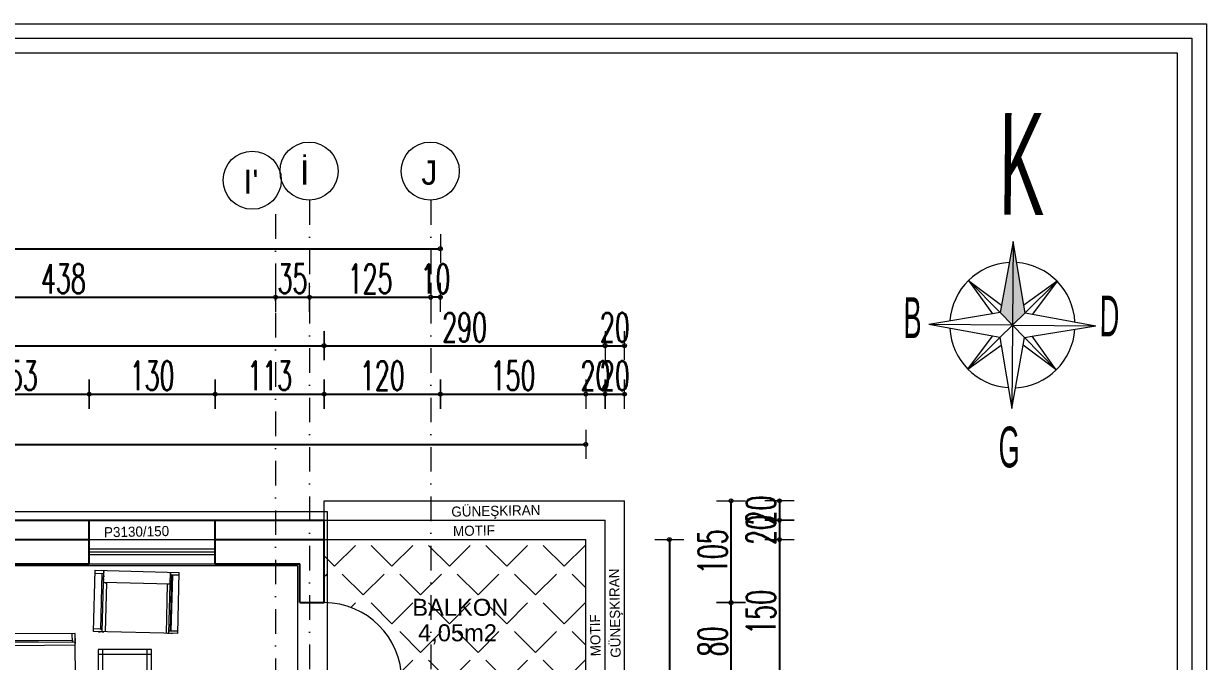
# Model space of a CAD drawing. Header units: millimetres. Extents: x -16104 to 67872, y -88009 to 12107.
# Drawn here: x 16215 to 17435, y -5610 to -4952 of the extents above; entities that cross this region are included whole.
import ezdxf

# ---------------------------------------------------------------- set-up
doc = ezdxf.new("R2010")
doc.units = ezdxf.units.MM
doc.linetypes.add('ACAD_ISO07W100', pattern=[3, 0, -3])
doc.linetypes.add('DASHDOTX2', pattern=[50.8, 25.4, -12.7, 0, -12.7])
doc.layers.get('0').update_dxf_attribs({"color": 241})
for name, color, linetype, lineweight in [('AKS', 1, 'ACAD_ISO07W100', 5), ('akslar', 144, 'Continuous', 20), ('bacas', 11, 'Continuous', 5), ('balkon', 6, 'Continuous', 5), ('c05', 32, 'Continuous', 13), ('duvar', 123, 'Continuous', 25), ('emsal&kolon', 1, 'Continuous', 5), ('kapı', 3, 'Continuous', 5), ('MEKAN ADI', 31, 'Continuous', 5), ('OLCU', 54, 'Continuous', 13), ('PAFTA ADI', 41, 'Continuous', 5), ('pencere', 5, 'Continuous', 5), ('POZ', 36, 'Continuous', 18), ('SıVA', 40, 'Continuous', 9), ('tefriş', 30, 'Continuous', 5), ('ÇİZGİ', 253, 'Continuous', 18), ('ÖLÇÜ', 252, 'Continuous', 20)]:
    doc.layers.add(name, color=color, linetype=linetype, lineweight=lineweight)
doc.styles.add('DIM', font='Txttw.shx', dxfattribs={"width": 0.6})
doc.styles.add('M2', font='stylu.ttf', dxfattribs={"height": 10})
doc.styles.add('MEKAN ADI', font='stylu.ttf', dxfattribs={"width": 0.5, "height": 25})
doc.dimstyles.new('50', dxfattribs={"dimscale": 0, "dimtxt": 30, "dimasz": 1, "dimexe": 0, "dimexo": 2, "dimgap": 4, "dimtad": 1, "dimdec": 0, "dimzin": 0, "dimdsep": 46, "dimtxsty": 'DIM', "dimblk1": 'DOT', "dimblk2": 'DOT', "dimsah": 1, "dimcen": 1.5, "dimdle": 3, "dimse1": 1, "dimse2": 1, "dimclrd": 256, "dimclre": 9, "dimclrt": 256, "dimadec": 0, "dimazin": 0, "dimtfac": 0.24, "dimtdec": 0, "dimtix": 1, "dimtmove": 2, "dimatfit": 3, "dimldrblk": 'DOT', "dimfxl": 0, "dimtolj": 1, "dimtzin": 15, "dimarcsym": 0})

# ---------------------------------------------------------------- blocks, each defined once
blk = doc.blocks.new('DOT')
for p, q in [((0, 15), (0, -15)), ((-2, 0), (0, 0)), ((2, 0), (0, 0))]:
    blk.add_line(p, q)
blk.add_circle((0, 0), 2)
blk = doc.blocks.new('*D6202')
at = {"layer": 'Defpoints', "color": 0, "transparency": 16777216}
for p in [(16412.2, -5334.6), (16282.2, -5384.6), (16412.2, -5384.6)]:
    blk.add_point(p, dxfattribs=at)
at = {"layer": 'OLCU', "lineweight": -2, "transparency": 16777216}
blk.add_line((16283.2, -5334.6), (16411.2, -5334.6), dxfattribs=at)
at = {"layer": 'OLCU', "lineweight": -2, "transparency": 16777216, "rotation": 180}
blk.add_blockref('DOT', (16282.2, -5334.6), dxfattribs=at)
at = {"layer": 'OLCU', "lineweight": -2, "transparency": 16777216}
blk.add_blockref('DOT', (16412.2, -5334.6), dxfattribs=at)
at = {"layer": 'OLCU', "transparency": 16777216, "insert": (16347.2, -5315.6), "char_height": 30, "attachment_point": 5, "style": 'DIM'}
blk.add_mtext('\\A1;130', dxfattribs=at)
blk = doc.blocks.new('*D6203')
at = {"layer": 'Defpoints', "color": 0, "transparency": 16777216}
for p in [(16524.7, -5334.6), (16412.2, -5384.6), (16524.7, -5384.6)]:
    blk.add_point(p, dxfattribs=at)
at = {"layer": 'OLCU', "lineweight": -2, "transparency": 16777216}
blk.add_line((16413.2, -5334.6), (16523.7, -5334.6), dxfattribs=at)
at = {"layer": 'OLCU', "lineweight": -2, "transparency": 16777216, "rotation": 180}
blk.add_blockref('DOT', (16412.2, -5334.6), dxfattribs=at)
at = {"layer": 'OLCU', "lineweight": -2, "transparency": 16777216}
blk.add_blockref('DOT', (16524.7, -5334.6), dxfattribs=at)
at = {"layer": 'OLCU', "transparency": 16777216, "insert": (16468.5, -5315.6), "char_height": 30, "attachment_point": 5, "style": 'DIM'}
blk.add_mtext('\\A1;113', dxfattribs=at)
blk = doc.blocks.new('*D6204')
at = {"layer": 'Defpoints', "color": 0, "transparency": 16777216}
for p in [(14714.7, -5284.6), (16524.7, -5284.6), (16524.7, -5319.6)]:
    blk.add_point(p, dxfattribs=at)
at = {"layer": 'OLCU', "lineweight": -2, "transparency": 16777216}
blk.add_line((14715.7, -5284.6), (16523.7, -5284.6), dxfattribs=at)
at = {"layer": 'OLCU', "lineweight": -2, "transparency": 16777216, "rotation": 180}
blk.add_blockref('DOT', (14714.7, -5284.6), dxfattribs=at)
at = {"layer": 'OLCU', "lineweight": -2, "transparency": 16777216}
blk.add_blockref('DOT', (16524.7, -5284.6), dxfattribs=at)
at = {"layer": 'OLCU', "transparency": 16777216, "insert": (15619.7, -5265.6), "char_height": 30, "attachment_point": 5, "style": 'DIM'}
blk.add_mtext('\\A1;1810', dxfattribs=at)
blk = doc.blocks.new('*D6211')
at = {"layer": 'Defpoints', "color": 0, "transparency": 16777216}
for p in [(16036.7, -5234.6), (16474.6, -5234.6), (16474.6, -5234.6)]:
    blk.add_point(p, dxfattribs=at)
at = {"layer": 'OLCU', "lineweight": -2, "transparency": 16777216}
blk.add_line((16037.7, -5234.6), (16473.6, -5234.6), dxfattribs=at)
at = {"layer": 'OLCU', "lineweight": -2, "transparency": 16777216, "rotation": 180}
blk.add_blockref('DOT', (16036.7, -5234.6), dxfattribs=at)
at = {"layer": 'OLCU', "lineweight": -2, "transparency": 16777216}
blk.add_blockref('DOT', (16474.6, -5234.6), dxfattribs=at)
at = {"layer": 'OLCU', "transparency": 16777216, "insert": (16255.6, -5215.6), "char_height": 30, "attachment_point": 5, "style": 'DIM'}
blk.add_mtext('\\A1;438', dxfattribs=at)
blk = doc.blocks.new('*D6212')
at = {"layer": 'Defpoints', "color": 0, "transparency": 16777216}
for p in [(16509.7, -5234.6), (16634.7, -5234.6), (16634.7, -5234.6)]:
    blk.add_point(p, dxfattribs=at)
at = {"layer": 'OLCU', "lineweight": -2, "transparency": 16777216}
blk.add_line((16510.7, -5234.6), (16633.7, -5234.6), dxfattribs=at)
at = {"layer": 'OLCU', "lineweight": -2, "transparency": 16777216, "rotation": 180}
blk.add_blockref('DOT', (16509.7, -5234.6), dxfattribs=at)
at = {"layer": 'OLCU', "lineweight": -2, "transparency": 16777216}
blk.add_blockref('DOT', (16634.7, -5234.6), dxfattribs=at)
at = {"layer": 'OLCU', "transparency": 16777216, "insert": (16572.2, -5215.6), "char_height": 30, "attachment_point": 5, "style": 'DIM'}
blk.add_mtext('\\A1;125', dxfattribs=at)
blk = doc.blocks.new('*D6213')
at = {"layer": 'Defpoints', "color": 0, "transparency": 16777216}
for p in [(16634.7, -5234.6), (16644.7, -5269.6), (16634.7, -6316.8)]:
    blk.add_point(p, dxfattribs=at)
at = {"layer": 'OLCU', "lineweight": -2, "transparency": 16777216}
for p, q in [((16633.7, -5234.6), (16632.7, -5234.6)), ((16644.7, -5234.6), (16634.7, -5234.6)), ((16645.7, -5234.6), (16646.7, -5234.6))]:
    blk.add_line(p, q, dxfattribs=at)
blk.add_blockref('DOT', (16634.7, -5234.6), dxfattribs=at)
at = {"layer": 'OLCU', "lineweight": -2, "transparency": 16777216, "rotation": 180}
blk.add_blockref('DOT', (16644.7, -5234.6), dxfattribs=at)
at = {"layer": 'OLCU', "transparency": 16777216, "insert": (16639.7, -5215.6), "char_height": 30, "attachment_point": 5, "style": 'DIM'}
blk.add_mtext('\\A1;10', dxfattribs=at)
blk = doc.blocks.new('*D6214')
at = {"layer": 'Defpoints', "color": 0, "transparency": 16777216}
for p in [(16644.7, -5184.6), (14594.7, -5219.6), (16644.7, -5219.6)]:
    blk.add_point(p, dxfattribs=at)
at = {"layer": 'OLCU', "lineweight": -2, "transparency": 16777216}
blk.add_line((14595.7, -5184.6), (16643.7, -5184.6), dxfattribs=at)
at = {"layer": 'OLCU', "lineweight": -2, "transparency": 16777216, "rotation": 180}
blk.add_blockref('DOT', (14594.7, -5184.6), dxfattribs=at)
at = {"layer": 'OLCU', "lineweight": -2, "transparency": 16777216}
blk.add_blockref('DOT', (16644.7, -5184.6), dxfattribs=at)
at = {"layer": 'OLCU', "transparency": 16777216, "insert": (15619.7, -5165.6), "char_height": 30, "attachment_point": 5, "style": 'DIM'}
blk.add_mtext('\\A1;2050', dxfattribs=at)
blk = doc.blocks.new('*D6240')
at = {"layer": 'Defpoints', "color": 0, "transparency": 16777216}
for p in [(16894.7, -5549.6), (16944.7, -5549.6), (16894.7, -5629.6)]:
    blk.add_point(p, dxfattribs=at)
at = {"layer": 'OLCU', "lineweight": -2, "transparency": 16777216}
blk.add_line((16944.7, -5628.6), (16944.7, -5550.6), dxfattribs=at)
for p, rotation in [((16944.7, -5549.6), 90), ((16944.7, -5629.6), 270)]:
    blk.add_blockref('DOT', p, dxfattribs=dict(at, rotation=rotation))
at = {"layer": 'OLCU', "transparency": 16777216, "insert": (16925.7, -5589.6), "char_height": 30, "attachment_point": 5, "rotation": 90, "style": 'DIM'}
blk.add_mtext('\\A1;80', dxfattribs=at)
blk = doc.blocks.new('*D6241')
at = {"layer": 'Defpoints', "color": 0, "transparency": 16777216}
for p in [(16894.7, -5444.6), (16944.7, -5444.6), (16894.7, -5549.6)]:
    blk.add_point(p, dxfattribs=at)
at = {"layer": 'OLCU', "lineweight": -2, "transparency": 16777216}
blk.add_line((16944.7, -5548.6), (16944.7, -5445.6), dxfattribs=at)
for p, rotation in [((16944.7, -5444.6), 90), ((16944.7, -5549.6), 270)]:
    blk.add_blockref('DOT', p, dxfattribs=dict(at, rotation=rotation))
at = {"layer": 'OLCU', "transparency": 16777216, "insert": (16925.7, -5497.1), "char_height": 30, "attachment_point": 5, "rotation": 90, "style": 'DIM'}
blk.add_mtext('\\A1;105', dxfattribs=at)
blk = doc.blocks.new('*D6242')
at = {"layer": 'Defpoints', "color": 0, "transparency": 16777216}
for p in [(16894.7, -5444.6), (16894.7, -5464.6), (16994.7, -5464.6)]:
    blk.add_point(p, dxfattribs=at)
at = {"layer": 'OLCU', "lineweight": -2, "transparency": 16777216}
for p, q in [((16994.7, -5443.6), (16994.7, -5442.6)), ((16994.7, -5444.6), (16994.7, -5464.6)), ((16994.7, -5465.6), (16994.7, -5466.6))]:
    blk.add_line(p, q, dxfattribs=at)
for p, rotation in [((16994.7, -5444.6), 270), ((16994.7, -5464.6), 90)]:
    blk.add_blockref('DOT', p, dxfattribs=dict(at, rotation=rotation))
at = {"layer": 'OLCU', "transparency": 16777216, "insert": (16975.7, -5454.6), "char_height": 30, "attachment_point": 5, "rotation": 90, "style": 'DIM'}
blk.add_mtext('\\A1;20', dxfattribs=at)
blk = doc.blocks.new('*D6243')
at = {"layer": 'Defpoints', "color": 0, "transparency": 16777216}
for p in [(16896.1, -5484.6), (16894.7, -5634.6), (16994.7, -5634.6)]:
    blk.add_point(p, dxfattribs=at)
at = {"layer": 'OLCU', "lineweight": -2, "transparency": 16777216}
blk.add_line((16994.7, -5485.6), (16994.7, -5633.6), dxfattribs=at)
for p, rotation in [((16994.7, -5484.6), 90), ((16994.7, -5634.6), 270)]:
    blk.add_blockref('DOT', p, dxfattribs=dict(at, rotation=rotation))
at = {"layer": 'OLCU', "transparency": 16777216, "insert": (16975.7, -5559.6), "char_height": 30, "attachment_point": 5, "rotation": 90, "style": 'DIM'}
blk.add_mtext('\\A1;150', dxfattribs=at)
blk = doc.blocks.new('*D6266')
at = {"layer": 'Defpoints', "color": 0, "transparency": 16777216}
for p in [(16524.7, -5284.6), (16814.7, -5284.6), (16814.7, -5284.6)]:
    blk.add_point(p, dxfattribs=at)
at = {"layer": 'OLCU', "lineweight": -2, "transparency": 16777216}
blk.add_line((16525.7, -5284.6), (16813.7, -5284.6), dxfattribs=at)
at = {"layer": 'OLCU', "lineweight": -2, "transparency": 16777216, "rotation": 180}
blk.add_blockref('DOT', (16524.7, -5284.6), dxfattribs=at)
at = {"layer": 'OLCU', "lineweight": -2, "transparency": 16777216}
blk.add_blockref('DOT', (16814.7, -5284.6), dxfattribs=at)
at = {"layer": 'OLCU', "transparency": 16777216, "insert": (16669.7, -5265.6), "char_height": 30, "attachment_point": 5, "style": 'DIM'}
blk.add_mtext('\\A1;290', dxfattribs=at)
blk = doc.blocks.new('*D6267')
at = {"layer": 'Defpoints', "color": 0, "transparency": 16777216}
for p in [(16814.7, -5284.6), (16834.7, -5284.6), (16834.7, -5284.6)]:
    blk.add_point(p, dxfattribs=at)
at = {"layer": 'OLCU', "lineweight": -2, "transparency": 16777216}
for p, q in [((16813.7, -5284.6), (16812.7, -5284.6)), ((16814.7, -5284.6), (16834.7, -5284.6)), ((16835.7, -5284.6), (16836.7, -5284.6))]:
    blk.add_line(p, q, dxfattribs=at)
blk.add_blockref('DOT', (16814.7, -5284.6), dxfattribs=at)
at = {"layer": 'OLCU', "lineweight": -2, "transparency": 16777216, "rotation": 180}
blk.add_blockref('DOT', (16834.7, -5284.6), dxfattribs=at)
at = {"layer": 'OLCU', "transparency": 16777216, "insert": (16824.7, -5265.6), "char_height": 30, "attachment_point": 5, "style": 'DIM'}
blk.add_mtext('\\A1;20', dxfattribs=at)
blk = doc.blocks.new('*D6268')
at = {"layer": 'Defpoints', "color": 0, "transparency": 16777216}
for p in [(16524.7, -5334.6), (16644.7, -5334.6), (16644.7, -5334.6)]:
    blk.add_point(p, dxfattribs=at)
at = {"layer": 'OLCU', "lineweight": -2, "transparency": 16777216}
blk.add_line((16525.7, -5334.6), (16643.7, -5334.6), dxfattribs=at)
at = {"layer": 'OLCU', "lineweight": -2, "transparency": 16777216, "rotation": 180}
blk.add_blockref('DOT', (16524.7, -5334.6), dxfattribs=at)
at = {"layer": 'OLCU', "lineweight": -2, "transparency": 16777216}
blk.add_blockref('DOT', (16644.7, -5334.6), dxfattribs=at)
at = {"layer": 'OLCU', "transparency": 16777216, "insert": (16584.7, -5315.6), "char_height": 30, "attachment_point": 5, "style": 'DIM'}
blk.add_mtext('\\A1;120', dxfattribs=at)
blk = doc.blocks.new('*D6270')
at = {"layer": 'Defpoints', "color": 0, "transparency": 16777216}
for p in [(16129.7, -5334.6), (16282.2, -5334.6), (16282.2, -5334.6)]:
    blk.add_point(p, dxfattribs=at)
at = {"layer": 'OLCU', "lineweight": -2, "transparency": 16777216}
blk.add_line((16130.7, -5334.6), (16281.2, -5334.6), dxfattribs=at)
at = {"layer": 'OLCU', "lineweight": -2, "transparency": 16777216, "rotation": 180}
blk.add_blockref('DOT', (16129.7, -5334.6), dxfattribs=at)
at = {"layer": 'OLCU', "lineweight": -2, "transparency": 16777216}
blk.add_blockref('DOT', (16282.2, -5334.6), dxfattribs=at)
at = {"layer": 'OLCU', "transparency": 16777216, "insert": (16206, -5315.6), "char_height": 30, "attachment_point": 5, "style": 'DIM'}
blk.add_mtext('\\A1;153', dxfattribs=at)
blk = doc.blocks.new('NEWBLOCK4')
at = {"layer": 'bacas'}
for p, q in [((-0.851, 0.589), (-0.851, 2.087)), ((-0.093, 2.087), (-0.851, 2.087)), ((-0.821, 2.087), (-0.821, 1.997)), ((-0.121, 1.997), (-0.121, 2.087)), ((-0.093, 2.087), (-0.093, 0.589)), ((-0.093, 1.997), (-0.851, 1.997)), ((-0.841, 1.997), (-0.838, 1.997)), ((-0.833, 1.997), (-0.831, 1.997)), ((-0.821, 2.017), (-0.121, 2.017)), ((-0.121, 2.012), (-0.821, 2.012)), ((-0.796, 1.997), (-0.793, 1.997)), ((-0.788, 1.997), (-0.786, 1.997)), ((-0.781, 1.997), (-0.778, 1.997)), ((-0.773, 1.997), (-0.771, 1.997)), ((-0.768, 1.997), (-0.763, 1.997)), ((-0.761, 1.997), (-0.758, 1.997)), ((-0.756, 1.997), (-0.753, 1.997)), ((-0.751, 1.997), (-0.748, 1.997)), ((-0.746, 1.997), (-0.743, 1.997)), ((-0.741, 1.997), (-0.738, 1.997)), ((-0.736, 1.997), (-0.733, 1.997)), ((-0.731, 1.997), (-0.728, 1.997)), ((-0.726, 1.997), (-0.726, 0.679)), ((-0.726, 1.997), (-0.726, 1.994)), ((-0.726, 1.982), (-0.726, 1.967)), ((-0.726, 1.967), (-0.093, 1.967)), ((-0.121, 2.027), (-0.121, 2.034)), ((-0.121, 2.017), (-0.121, 2.002)), ((-0.121, 2.014), (-0.121, 2.012)), ((-0.093, 2.034), (-0.093, 2.014)), ((-0.093, 2.002), (-0.093, 1.982)), ((-0.093, 1.994), (-0.093, 1.997)), ((-0.851, 1.337), (-0.093, 1.337)), ((-0.093, 1.343), (-0.726, 1.343)), ((-0.093, 1.332), (-0.726, 1.332)), ((-0.093, 0.679), (-0.851, 0.679)), ((-0.841, 0.679), (-0.838, 0.679)), ((-0.833, 0.679), (-0.831, 0.679)), ((-0.821, 0.589), (-0.821, 0.679)), ((-0.121, 0.664), (-0.821, 0.664)), ((-0.821, 0.659), (-0.121, 0.659)), ((-0.796, 0.679), (-0.793, 0.679)), ((-0.788, 0.679), (-0.786, 0.679)), ((-0.781, 0.679), (-0.778, 0.679)), ((-0.773, 0.679), (-0.771, 0.679)), ((-0.768, 0.679), (-0.763, 0.679)), ((-0.761, 0.679), (-0.758, 0.679)), ((-0.756, 0.679), (-0.753, 0.679)), ((-0.751, 0.679), (-0.748, 0.679)), ((-0.746, 0.679), (-0.743, 0.679)), ((-0.741, 0.679), (-0.738, 0.679)), ((-0.736, 0.679), (-0.733, 0.679)), ((-0.731, 0.679), (-0.728, 0.679)), ((-0.726, 0.694), (-0.726, 0.709)), ((-0.726, 0.709), (-0.093, 0.709)), ((-0.726, 0.679), (-0.726, 0.682)), ((-0.121, 0.679), (-0.121, 0.589)), ((-0.121, 0.659), (-0.121, 0.674)), ((-0.121, 0.662), (-0.121, 0.664)), ((-0.121, 0.649), (-0.121, 0.642)), ((-0.093, 0.674), (-0.093, 0.694)), ((-0.093, 0.682), (-0.093, 0.679)), ((-0.093, 0.642), (-0.093, 0.662)), ((-0.093, 0.589), (-0.851, 0.589))]:
    blk.add_line(p, q, dxfattribs=at)
blk = doc.blocks.new('NEWBLOCK5')
at = {"layer": 'bacas'}
for p, q in [((1.47, -0.196), (0.373, -0.196)), ((0.373, -0.196), (0.373, -0.749)), ((0.423, -0.196), (0.423, -0.749)), ((1.42, -0.196), (1.42, -0.749)), ((1.47, -0.749), (1.47, -0.196)), ((0.373, -0.246), (1.47, -0.246)), ((1.47, -0.701), (0.373, -0.701)), ((0.373, -0.749), (1.47, -0.749))]:
    blk.add_line(p, q, dxfattribs=at)
blk = doc.blocks.new('tekli.')
at = {"layer": 'bacas'}
for p, q in [((43.4, 0), (-43.4, 0)), ((-43.4, 0), (-43.4, -63.2)), ((-38.2, 0), (-36.2, 0)), ((-34.9, 0), (-32.9, 0)), ((-34.2, 0), (-34.4, 0)), ((-34.4, 0), (-34.4, -63.2)), ((-31.4, -50.7), (-31.4, 0)), ((31.4, -50.7), (31.4, 0)), ((34.9, 0), (32.9, 0)), ((34.2, 0), (34.4, 0)), ((34.4, 0), (34.4, -63.2)), ((38.2, 0), (36.2, 0)), ((43.4, 0), (43.4, -63.2)), ((-34.4, -2.8), (-43.4, -2.8)), ((-37.4, -2.8), (-38.2, -2.8)), ((-36.4, -60.2), (-36.4, -2.8)), ((-36.4, -2.8), (-34.9, -2.8)), ((-36.2, -2.8), (-35.9, -2.8)), ((-35.9, -2.8), (-35.9, -60.2)), ((34.4, -2.8), (43.4, -2.8)), ((36.4, -2.8), (34.9, -2.8)), ((35.9, -2.8), (35.9, -60.2)), ((36.2, -2.8), (35.9, -2.8)), ((36.4, -60.2), (36.4, -2.8)), ((37.4, -2.8), (38.2, -2.8)), ((-43.4, -60.2), (-34.4, -60.2)), ((34.4, -50.7), (-34.4, -50.7)), ((-34.4, -50.7), (-34.2, -50.7)), ((-34.4, -51.2), (-34.4, -50.9)), ((-34.4, -51.7), (-34.4, -51.4)), ((-34.4, -52.2), (-34.4, -51.9)), ((-34.4, -52.7), (-34.4, -52.4)), ((-34.4, -53.2), (-34.4, -52.9)), ((-34.4, -53.7), (-34.4, -53.4)), ((-34.4, -54.2), (-34.4, -53.9)), ((-34.4, -54.9), (-34.4, -54.4)), ((-34.4, -55.4), (-34.4, -55.2)), ((-34.4, -56.2), (-34.4, -55.9)), ((-34.4, -56.9), (-34.4, -56.7)), ((-34.4, -57.7), (-34.4, -57.4)), ((-32.9, -50.7), (-31.4, -50.7)), ((32.9, -50.7), (31.4, -50.7)), ((34.4, -50.7), (34.2, -50.7)), ((34.4, -51.2), (34.4, -50.9)), ((34.4, -51.7), (34.4, -51.4)), ((34.4, -52.2), (34.4, -51.9)), ((34.4, -52.7), (34.4, -52.4)), ((34.4, -53.2), (34.4, -52.9)), ((34.4, -53.7), (34.4, -53.4)), ((34.4, -54.2), (34.4, -53.9)), ((34.4, -54.9), (34.4, -54.4)), ((34.4, -55.4), (34.4, -55.2)), ((34.4, -56.2), (34.4, -55.9)), ((34.4, -56.9), (34.4, -56.7)), ((34.4, -57.7), (34.4, -57.4)), ((43.4, -60.2), (34.4, -60.2)), ((-43.4, -63.2), (43.4, -63.2)), ((-34.4, -61.4), (-34.4, -61.2)), ((-34.4, -62.2), (-34.4, -61.9)), ((34.4, -61.4), (34.4, -61.2)), ((34.4, -62.2), (34.4, -61.9))]:
    blk.add_line(p, q, dxfattribs=at)
blk = doc.blocks.new('*D6302')
at = {"layer": 'Defpoints', "color": 0, "transparency": 16777216}
for p in [(14444.7, -5386.4), (16794.7, -5386.4), (16794.7, -5386.4)]:
    blk.add_point(p, dxfattribs=at)
at = {"layer": 'OLCU', "lineweight": -2, "transparency": 16777216}
blk.add_line((14445.7, -5386.4), (16793.7, -5386.4), dxfattribs=at)
at = {"layer": 'OLCU', "lineweight": -2, "transparency": 16777216, "rotation": 180}
blk.add_blockref('DOT', (14444.7, -5386.4), dxfattribs=at)
at = {"layer": 'OLCU', "lineweight": -2, "transparency": 16777216}
blk.add_blockref('DOT', (16794.7, -5386.4), dxfattribs=at)
at = {"layer": 'OLCU', "transparency": 16777216, "insert": (15619.7, -5367.4), "char_height": 30, "attachment_point": 5, "style": 'DIM'}
blk.add_mtext('\\A1;2350', dxfattribs=at)
blk = doc.blocks.new('*D6305')
at = {"layer": 'Defpoints', "color": 0, "transparency": 16777216}
for p in [(16881.1, -5484.6), (16881.1, -7594.1), (16881.1, -7594.1)]:
    blk.add_point(p, dxfattribs=at)
at = {"layer": 'OLCU', "lineweight": -2, "transparency": 16777216}
blk.add_line((16881.1, -5485.6), (16881.1, -7593.1), dxfattribs=at)
for p, rotation in [((16881.1, -5484.6), 90), ((16881.1, -7594.1), 270)]:
    blk.add_blockref('DOT', p, dxfattribs=dict(at, rotation=rotation))
at = {"layer": 'OLCU', "transparency": 16777216, "insert": (16862.1, -6539.3), "char_height": 30, "attachment_point": 5, "rotation": 90, "style": 'DIM'}
blk.add_mtext('\\A1;2110', dxfattribs=at)
blk = doc.blocks.new('*D6309')
at = {"layer": 'Defpoints', "color": 0, "transparency": 16777216}
for p in [(16644.7, -5334.6), (16794.7, -5334.6), (16794.7, -5334.6)]:
    blk.add_point(p, dxfattribs=at)
at = {"layer": 'OLCU', "lineweight": -2, "transparency": 16777216}
blk.add_line((16645.7, -5334.6), (16793.7, -5334.6), dxfattribs=at)
at = {"layer": 'OLCU', "lineweight": -2, "transparency": 16777216, "rotation": 180}
blk.add_blockref('DOT', (16644.7, -5334.6), dxfattribs=at)
at = {"layer": 'OLCU', "lineweight": -2, "transparency": 16777216}
blk.add_blockref('DOT', (16794.7, -5334.6), dxfattribs=at)
at = {"layer": 'OLCU', "transparency": 16777216, "insert": (16719.7, -5315.6), "char_height": 30, "attachment_point": 5, "style": 'DIM'}
blk.add_mtext('\\A1;150', dxfattribs=at)
blk = doc.blocks.new('*D6310')
at = {"layer": 'Defpoints', "color": 0, "transparency": 16777216}
for p in [(16794.7, -5334.6), (16814.7, -5334.6), (16814.7, -5334.6)]:
    blk.add_point(p, dxfattribs=at)
at = {"layer": 'OLCU', "lineweight": -2, "transparency": 16777216}
for p, q in [((16793.7, -5334.6), (16792.7, -5334.6)), ((16794.7, -5334.6), (16814.7, -5334.6)), ((16815.7, -5334.6), (16816.7, -5334.6))]:
    blk.add_line(p, q, dxfattribs=at)
blk.add_blockref('DOT', (16794.7, -5334.6), dxfattribs=at)
at = {"layer": 'OLCU', "lineweight": -2, "transparency": 16777216, "rotation": 180}
blk.add_blockref('DOT', (16814.7, -5334.6), dxfattribs=at)
at = {"layer": 'OLCU', "transparency": 16777216, "insert": (16804.7, -5315.6), "char_height": 30, "attachment_point": 5, "style": 'DIM'}
blk.add_mtext('\\A1;20', dxfattribs=at)
blk = doc.blocks.new('*D6311')
at = {"layer": 'Defpoints', "color": 0, "transparency": 16777216}
for p in [(16814.7, -5334.6), (16834.7, -5334.6), (16834.7, -5334.6)]:
    blk.add_point(p, dxfattribs=at)
at = {"layer": 'OLCU', "lineweight": -2, "transparency": 16777216}
for p, q in [((16813.7, -5334.6), (16812.7, -5334.6)), ((16814.7, -5334.6), (16834.7, -5334.6)), ((16835.7, -5334.6), (16836.7, -5334.6))]:
    blk.add_line(p, q, dxfattribs=at)
blk.add_blockref('DOT', (16814.7, -5334.6), dxfattribs=at)
at = {"layer": 'OLCU', "lineweight": -2, "transparency": 16777216, "rotation": 180}
blk.add_blockref('DOT', (16834.7, -5334.6), dxfattribs=at)
at = {"layer": 'OLCU', "transparency": 16777216, "insert": (16824.7, -5315.6), "char_height": 30, "attachment_point": 5, "style": 'DIM'}
blk.add_mtext('\\A1;20', dxfattribs=at)
blk = doc.blocks.new('*D6316')
at = {"layer": 'Defpoints', "color": 0, "transparency": 16777216}
for p in [(16894.7, -5464.6), (16894.7, -5484.6), (16994.7, -5484.6)]:
    blk.add_point(p, dxfattribs=at)
at = {"layer": 'OLCU', "lineweight": -2, "transparency": 16777216}
for p, q in [((16994.7, -5463.6), (16994.7, -5462.6)), ((16994.7, -5464.6), (16994.7, -5484.6)), ((16994.7, -5485.6), (16994.7, -5486.6))]:
    blk.add_line(p, q, dxfattribs=at)
for p, rotation in [((16994.7, -5464.6), 270), ((16994.7, -5484.6), 90)]:
    blk.add_blockref('DOT', p, dxfattribs=dict(at, rotation=rotation))
at = {"layer": 'OLCU', "transparency": 16777216, "insert": (16975.7, -5474.6), "char_height": 30, "attachment_point": 5, "rotation": 90, "style": 'DIM'}
blk.add_mtext('\\A1;20', dxfattribs=at)
blk = doc.blocks.new('*D6335')
at = {"layer": 'Defpoints', "color": 0, "transparency": 16777216}
for p in [(16474.6, -5234.6), (16509.7, -5234.6), (16509.7, -5234.6)]:
    blk.add_point(p, dxfattribs=at)
at = {"layer": 'OLCU', "lineweight": -2, "transparency": 16777216}
for p, q in [((16473.6, -5234.6), (16472.6, -5234.6)), ((16474.6, -5234.6), (16509.7, -5234.6)), ((16510.7, -5234.6), (16511.7, -5234.6))]:
    blk.add_line(p, q, dxfattribs=at)
blk.add_blockref('DOT', (16474.6, -5234.6), dxfattribs=at)
at = {"layer": 'OLCU', "lineweight": -2, "transparency": 16777216, "rotation": 180}
blk.add_blockref('DOT', (16509.7, -5234.6), dxfattribs=at)
at = {"layer": 'OLCU', "transparency": 16777216, "insert": (16492.1, -5215.6), "char_height": 30, "attachment_point": 5, "style": 'DIM'}
blk.add_mtext('\\A1;35', dxfattribs=at)

msp = doc.modelspace()

# ---------------------------------------------------------------- hatches: boundary and pattern name
at = {"layer": 'ÇİZGİ'}
h = msp.add_hatch(color=256, dxfattribs=at)
h.paths.add_polyline_path([(17235.1, -5263.4), (17248.2, -5250.6), (17246.9, -5242.8), (17235.9, -5177.3)])
h.paths.add_polyline_path([(17235.9, -5177.3), (17223.8, -5242.7), (17222.4, -5250.4), (17235.1, -5263.4)])
at = {"layer": 'ÖLÇÜ'}
h = msp.add_hatch(dxfattribs=at)
h.set_pattern_fill('ANGLE,_O', color=256, scale=6, angle=45)
h.set_pattern_definition([(45, (-0.838, 0), (-29.63485, 29.63485), [30.48, -11.43]), (135, (-0.838, 0), (-29.63485, -29.63485), [30.48, -11.43])])
h.paths.add_polyline_path([(16794.7, -5484.6), (16634.7, -5484.6), (16634.7, -5634.6), (16644.7, -5634.6), (16794.7, -5634.6)])
h.paths.add_polyline_path([(16634.7, -5484.6), (16524.7, -5484.6), (16524.7, -5549.6, -0.414214), (16604.7, -5629.6), (16524.7, -5629.6), (16524.7, -5634.6), (16634.7, -5634.6)])
h.paths.add_polyline_path([(16617.3, -5567.3), (16706, -5567.3), (16706, -5597.1), (16617.3, -5597.1)], flags=9)
h.paths.add_polyline_path([(16615.2, -5540.9), (16719.3, -5540.9), (16719.3, -5567.7), (16615.2, -5567.7)], flags=9)

# ---------------------------------------------------------------- linework, layer by layer
at = {"layer": 'AKS', "linetype": 'ByBlock'}
for centre in [(16509.2, -5104.6), (16634.2, -5104.6), (16450.5, -5113.9)]:
    msp.add_circle(centre, 30, dxfattribs=at)
at = {"layer": 'akslar', "linetype": 'DASHDOTX2'}
for p, q in [((16509.7, -5134.6), (16509.7, -7944.1)), ((16634.7, -5134.6), (16634.7, -7944.1)), ((16474.7, -5149), (16474.7, -7958.5))]:
    msp.add_line(p, q, dxfattribs=at)
at = {"layer": 'balkon'}
for p, q in [((16524.7, -5444.6), (16834.7, -5444.6)), ((16524.7, -5464.6), (16524.7, -5444.6)), ((16834.7, -5634.6), (16834.7, -5444.6)), ((16524.7, -5464.6), (16814.7, -5464.6)), ((16814.7, -5634.6), (16814.7, -5464.6)), ((16524.7, -5484.6), (16794.7, -5484.6)), ((16794.7, -5634.6), (16794.7, -5484.6))]:
    msp.add_line(p, q, dxfattribs=at)
at = {"layer": 'c05'}
for points in [[(17435.3, -8120), (17435.3, -8330.3), (13905, -8330.3), (13905, -4952.5), (17435.3, -4952.5), (17435.3, -6808.6)], [(17420.3, -8120), (17420.3, -8315.3), (13920, -8315.3), (13920, -4967.5), (17420.3, -4967.5), (17420.3, -6808.6)], [(17405.3, -8120), (17405.3, -8300.3), (13935, -8300.3), (13935, -4982.5), (17405.3, -4982.5), (17405.3, -6808.6)]]:
    msp.add_lwpolyline(points, dxfattribs=at)
at = {"layer": 'duvar'}
for p, q in [((14827.2, -5464.6), (16412.2, -5464.6)), ((16129.7, -5464.6), (16282.2, -5464.6)), ((16282.2, -5509.6), (16282.2, -5464.6)), ((16412.2, -5464.6), (16524.7, -5464.6)), ((16412.2, -5509.6), (16412.2, -5464.6)), ((16524.7, -5484.6), (16524.7, -5464.6)), ((16129.7, -5484.6), (16282.2, -5484.6)), ((16412.2, -5484.6), (16524.7, -5484.6)), ((16524.7, -5549.6), (16524.7, -5484.6)), ((16194.7, -5509.6), (16282.2, -5509.6)), ((16412.2, -5509.6), (16499.7, -5509.6)), ((16499.7, -5549.6), (16499.7, -5509.6)), ((16499.7, -5549.6), (16499.7, -5510.6)), ((16499.7, -5549.6), (16524.7, -5549.6))]:
    msp.add_line(p, q, dxfattribs=at)
at = {"layer": 'kapı'}
msp.add_arc((16524.7, -5629.6), 80, 0, 90, dxfattribs=at)
at = {"layer": 'pencere'}
for p, q in [((16282.2, -5484.6), (16412.2, -5484.6)), ((16282.2, -5484.6), (16412.2, -5484.6)), ((16282.2, -5494.1), (16412.2, -5494.1)), ((16282.2, -5497.1), (16412.2, -5497.1)), ((16282.2, -5500.1), (16412.2, -5500.1)), ((16282.2, -5509.6), (16412.2, -5509.6))]:
    msp.add_line(p, q, dxfattribs=at)
at = {"layer": 'SıVA'}
for points in [[(16184.7, -6842.6), (16184.7, -7357.1), (16049.7, -7357.1), (16049.7, -7617.1), (15267.7, -7617.1), (15267.7, -7447.1), (15047.7, -7447.1), (15047.7, -6592.6), (14585.7, -6592.6), (14585.7, -6077.9), (14415.7, -6077.9), (14415.7, -5625.6), (14705.7, -5625.6), (14705.7, -5455.6), (16527.7, -5455.6), (16527.7, -5625.6), (16817.7, -5625.6), (16817.7, -6077.9), (16647.7, -6077.9), (16647.7, -6572.6), (16487.7, -6572.6), (16487.7, -6842.6)], [(16196.7, -5511.6), (16196.7, -5907.9), (16289.7, -5907.9), (16497.7, -5907.9), (16497.7, -5629.6), (16497.7, -5549.6), (16497.7, -5511.6)]]:
    msp.add_lwpolyline(points, close=True, dxfattribs=at)
at = {"layer": 'ÇİZGİ'}
for p, q in [((17235.9, -5177.3), (17223.8, -5242.7)), ((17235.9, -5177.3), (17235.1, -5263.4)), ((17246.9, -5242.8), (17235.9, -5177.3)), ((17189.9, -5217.3), (17222.3, -5250.3)), ((17189.9, -5217.3), (17223.8, -5242.7)), ((17189.9, -5217.3), (17214.6, -5251.7)), ((17281.2, -5218.1), (17246.9, -5242.8)), ((17281.2, -5218.1), (17248.2, -5250.6)), ((17281.2, -5218.1), (17255.9, -5252)), ((17223.8, -5242.7), (17222.4, -5250.4)), ((17248.2, -5250.6), (17246.9, -5242.8)), ((17214.7, -5251.7), (17149, -5262.7)), ((17222.4, -5250.4), (17214.6, -5251.7)), ((17235.1, -5263.4), (17222.4, -5250.4)), ((17248.2, -5250.6), (17235.1, -5263.4)), ((17248.2, -5250.6), (17255.9, -5252)), ((17255.9, -5252), (17321.2, -5264.1)), ((17235.1, -5263.4), (17149, -5262.7)), ((17214.4, -5274.8), (17149, -5262.7)), ((17235.1, -5263.4), (17222.1, -5276.2)), ((17235.1, -5263.4), (17234.4, -5349.5)), ((17235.1, -5263.4), (17321.2, -5264.1)), ((17247.7, -5276.2), (17235.1, -5263.4)), ((17255.5, -5274.9), (17321.2, -5264.1)), ((17189.1, -5308.7), (17214.4, -5274.8)), ((17189.1, -5308.7), (17222.1, -5276.2)), ((17189.1, -5308.7), (17223.4, -5283.9)), ((17222.1, -5276.2), (17214.4, -5274.8)), ((17222.1, -5276.2), (17223.4, -5283.9)), ((17223.4, -5283.9), (17234.4, -5349.5)), ((17234.4, -5349.5), (17246.3, -5283.9)), ((17246.3, -5283.9), (17247.7, -5276.2)), ((17280.4, -5309.4), (17246.3, -5283.9)), ((17247.7, -5276.2), (17255.5, -5274.9)), ((17280.4, -5309.4), (17247.7, -5276.2)), ((17280.4, -5309.4), (17255.5, -5274.9))]:
    msp.add_line(p, q, dxfattribs=at)
for start, end in [(92.9042, 176.1457), (2.915, 86.135), (182.915, 266.135), (272.842, 356.2079)]:
    msp.add_arc((17235.1, -5263.4), 64.6, start, end, dxfattribs=at)

# ---------------------------------------------------------------- block references
at = {"layer": 'tefriş', "xscale": -1, "rotation": 178.580369273285}
msp.add_blockref('tekli.', (16330.2, -5580.5), dxfattribs=at)
at = {"layer": 'tefriş', "yscale": 100, "zscale": 100}
for name, p, xscale, rotation in [('NEWBLOCK4', (16276.5, -5522.3), -99.99999999999491, 180.4047079229011), ('NEWBLOCK5', (16271.8, -5744.8), 100, 90)]:
    msp.add_blockref(name, p, dxfattribs=dict(at, xscale=xscale, rotation=rotation))

# ---------------------------------------------------------------- texts
at = {"layer": 'AKS', "char_height": 25, "width": 35.659, "attachment_point": 1}
for s, insert in [('{\\fComic Sans MS|b0|i0|c162|p66;İ}', (16500, -5093.6)), ('J', (16625, -5093.6)), ("\\pt0;I'", (16441.3, -5102.9))]:
    msp.add_mtext(s, dxfattribs=dict(at, insert=insert))
at = {"layer": 'emsal&kolon', "char_height": 17.5, "width": 1076.841}
for s, insert, attachment_point in [('{\\fArial|b0|i0|c162|p34;BALKON}', (16714.9, -5563.4), 9), ('{\\fArial|b0|i0|c162|p34;4,05m2}', (16621.6, -5592.7), 7)]:
    msp.add_mtext(s, dxfattribs=dict(at, insert=insert, attachment_point=attachment_point))
at = {"layer": 'MEKAN ADI', "style": 'MEKAN ADI', "width": 0.5}
for s, p in [('B', (17122.5, -5276.6)), ('D', (17325, -5274.9)), ('D', (17325, -5274.9)), ('G', (17220.7, -5410))]:
    msp.add_text(s, height=42, rotation=359.525, dxfattribs=at).set_placement(p)
at = {"layer": 'PAFTA ADI', "style": 'MEKAN ADI', "width": 0.5}
msp.add_text('K', height=105, rotation=359.525, dxfattribs=at).set_placement((17221, -5149.4))
at = {"layer": 'POZ', "style": 'M2', "flags": 4}
for tag, p, rotation in [('GÜNEŞKIRAN', (16656.1, -5461), 1.1392), ('P3130/150', (16297.6, -5482.2), 1.1392), ('MOTIF', (16657.8, -5481), 1.1392), ('GÜNEŞKIRAN', (16830.9, -5606.3), 91.1392), ('MOTIF', (16810.2, -5604.8), 91.1392)]:
    msp.add_attdef(tag, p, 'K1 80/210', height=10.4, rotation=rotation, dxfattribs=at)

# ---------------------------------------------------------------- dimensions: what is measured, and where the dimension line sits
at = {"layer": 'OLCU'}
for base, p1, p2, picture, middle in [((16644.7, -5184.6), (14594.7, -5219.6), (16644.7, -5219.6), '*D6214', (15619.7, -5165.6)), ((16474.6, -5234.6), (16036.7, -5234.6), (16474.6, -5234.6), '*D6211', (16255.6, -5215.6)), ((16509.7, -5234.6), (16474.6, -5234.6), (16509.7, -5234.6), '*D6335', (16492.1, -5215.6)), ((16634.7, -5234.6), (16509.7, -5234.6), (16634.7, -5234.6), '*D6212', (16572.2, -5215.6)), ((16634.7, -5234.6), (16644.7, -5269.6), (16634.7, -6316.8), '*D6213', (16639.7, -5215.6)), ((16524.7, -5284.6), (14714.7, -5284.6), (16524.7, -5319.6), '*D6204', (15619.7, -5265.6)), ((16814.7, -5284.6), (16524.7, -5284.6), (16814.7, -5284.6), '*D6266', (16669.7, -5265.6)), ((16834.7, -5284.6), (16814.7, -5284.6), (16834.7, -5284.6), '*D6267', (16824.7, -5265.6)), ((16282.2064382, -5334.5601116), (16129.7064382, -5334.5601116), (16282.2064382, -5334.5601116), '*D6270', (16205.9564382, -5315.5601116)), ((16412.2, -5334.6), (16282.2, -5384.6), (16412.2, -5384.6), '*D6202', (16347.2, -5315.6)), ((16524.7064382, -5334.5601116), (16412.2064382, -5384.5601116), (16524.7064382, -5384.5601116), '*D6203', (16468.4564382, -5315.5601116)), ((16644.7, -5334.6), (16524.7, -5334.6), (16644.7, -5334.6), '*D6268', (16584.7, -5315.6)), ((16794.7, -5334.6), (16644.7, -5334.6), (16794.7, -5334.6), '*D6309', (16719.7, -5315.6)), ((16814.7, -5334.6), (16794.7, -5334.6), (16814.7, -5334.6), '*D6310', (16804.7, -5315.6)), ((16834.7, -5334.6), (16814.7, -5334.6), (16834.7, -5334.6), '*D6311', (16824.7, -5315.6)), ((16794.7, -5386.4), (14444.7, -5386.4), (16794.7, -5386.4), '*D6302', (15619.7, -5367.4))]:
    dim = msp.add_linear_dim(base=base, p1=p1, p2=p2, dimstyle='50', override={"dimscale": 1}, dxfattribs=at)
    dim.commit()
    dim.dimension.update_dxf_attribs({"geometry": picture, "text_midpoint": middle})
for base, p1, p2, picture, middle in [((16994.7, -5464.6), (16894.7, -5444.6), (16894.7, -5464.6), '*D6242', (16975.7, -5454.6)), ((16944.7, -5444.6), (16894.7, -5549.6), (16894.7, -5444.6), '*D6241', (16925.7, -5497.1)), ((16994.7, -5484.6), (16894.7, -5464.6), (16894.7, -5484.6), '*D6316', (16975.7, -5474.6)), ((16994.7, -5634.6), (16896.1, -5484.6), (16894.7, -5634.6), '*D6243', (16975.7, -5559.6)), ((16944.7, -5549.6), (16894.7, -5629.6), (16894.7, -5549.6), '*D6240', (16925.7, -5589.6))]:
    dim = msp.add_linear_dim(base=base, p1=p1, p2=p2, angle=90, dimstyle='50', override={"dimscale": 1}, dxfattribs=at)
    dim.commit()
    dim.dimension.update_dxf_attribs({"geometry": picture, "text_midpoint": middle})
dim = msp.add_linear_dim(base=(16881.1, -7594.1), p1=(16881.1, -5484.6), p2=(16881.1, -7594.1), angle=90, text='2110', dimstyle='50', override={"dimscale": 1}, dxfattribs=at)
dim.commit()
dim.dimension.update_dxf_attribs({"geometry": '*D6305', "text_midpoint": (16862.1, -6539.3)})

doc.saveas('drawing.dxf')
